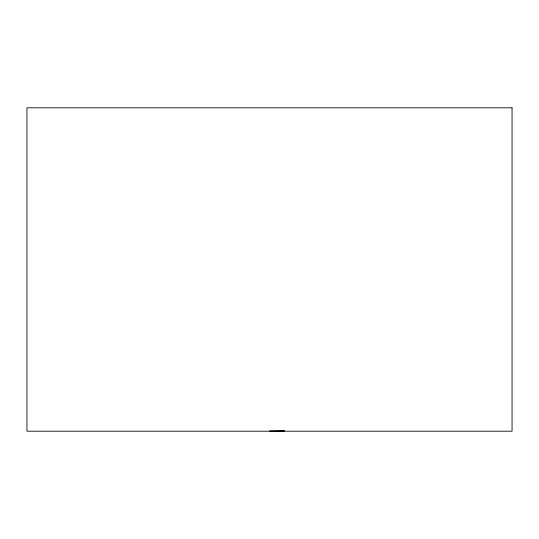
<?xml version="1.0" encoding="UTF-8"?>
<svg xmlns="http://www.w3.org/2000/svg" width="539" height="539" viewBox="0 0 539 539"><rect width="100%" height="100%" fill="white"/><g stroke="black" fill="none" stroke-linecap="round" stroke-linejoin="round"><path stroke-width="0.81" d="M284.525 430.917A70.353 10.147 0 0 1 269.958 431.146M284.073 430.917A70.353 10.147 0 0 1 269.5 431.146M512.05 107.8L26.95 107.8L26.95 431.2L512.05 431.2L512.05 107.8"/></g></svg>
